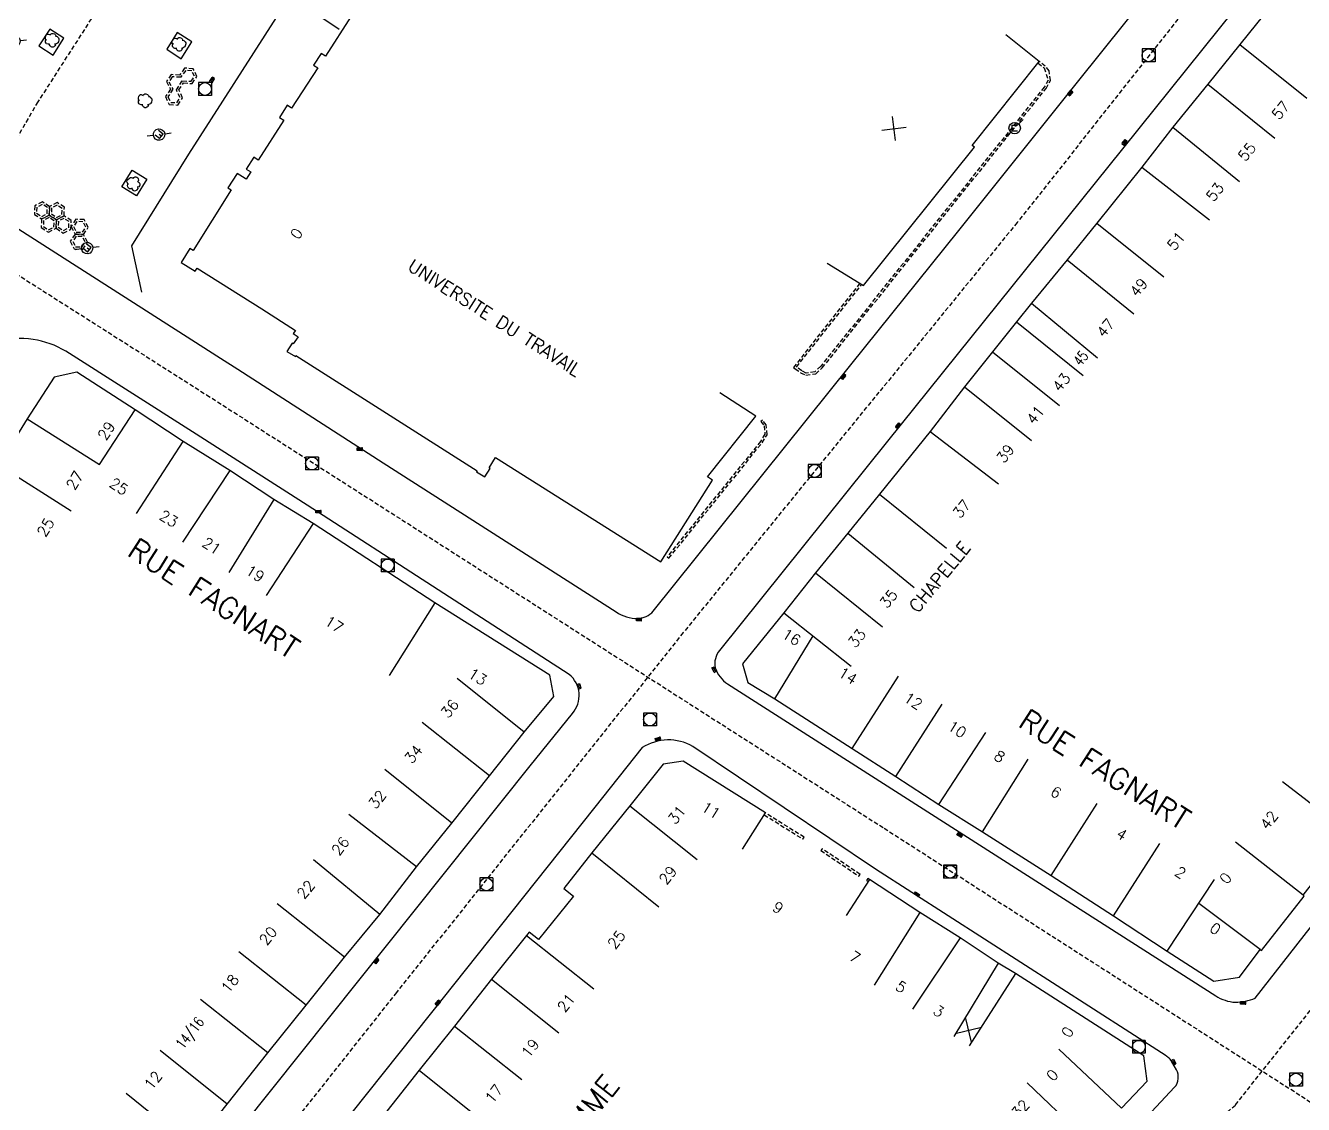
# Model space of a CAD drawing. Header units: millimetres. Extents: x 155000 to 156001, y 122000 to 123001.
# Drawn here: x 155497.6 to 155646.4, y 122702 to 122827.6 of the extents above; entities that cross this region are included whole.
import ezdxf
from ezdxf.enums import TextEntityAlignment as Align

# ---------------------------------------------------------------- set-up
doc = ezdxf.new("R2010")
doc.units = ezdxf.units.MM
doc.linetypes.add('DASHED', pattern=[0.75, 0.5, -0.25])
doc.layers.get('0').update_dxf_attribs({"linetype": 'CONTINUOUS'})
for name, color, linetype in [('W0001', 6, 'DASHED'), ('W0008', 7, 'CONTINUOUS'), ('W0100', 7, 'CONTINUOUS'), ('W0112', 1, 'DASHED'), ('W0300', 7, 'CONTINUOUS'), ('W0334', 7, 'CONTINUOUS'), ('W0400', 7, 'CONTINUOUS'), ('W0420', 7, 'CONTINUOUS'), ('W0471', 7, 'CONTINUOUS'), ('W0984', 7, 'CONTINUOUS'), ('W0989', 7, 'CONTINUOUS'), ('W0991', 7, 'CONTINUOUS'), ('W1102', 7, 'CONTINUOUS')]:
    doc.layers.add(name, color=color, linetype=linetype)
doc.styles.get("Standard").update_dxf_attribs({"font": 'romans.shx', "width": 0.85})

# ---------------------------------------------------------------- blocks, each defined once
blk = doc.blocks.new('t991o')
at = {"color": 0, "linetype": 'Continuous'}
for p, q in [((-1, 1), (1, -1)), ((-1, -1), (1, 1))]:
    blk.add_line(p, q, dxfattribs=at)
blk = doc.blocks.new('T471')
for p, q in [((-0.333334, 0.333334), (-0.333334, -0.333334)), ((-0.333334, 0.333334), (0.333334, 0.333334)), ((-0.333334, 0), (0, 0)), ((0.500001, 0.500001), (1.000002, 1.000002)), ((-0.500001, -0.500001), (-1.000002, -1.000002)), ((-0.333334, -0.333334), (0.333334, -0.333334))]:
    blk.add_line(p, q)
blk.add_ellipse((0, 0), major_axis=(0.471405, 0.471405), ratio=1, start_param=5.4977871438, end_param=11.780972451)
blk = doc.blocks.new('T400')
for p, q in [((-0.15, 0.3), (0.15, 0.3)), ((-0.15, -0.25), (-0.15, 0.3)), ((-0.15, 0.15), (0.15, 0.15)), ((-0.15, 0), (0.15, 0)), ((0.15, 0.3), (0.15, -0.25)), ((-0.15, -0.15), (0.15, -0.15)), ((-0.15, -0.25), (-0.15, -0.3)), ((-0.15, -0.3), (0.15, -0.3)), ((0.15, -0.3), (0.15, -0.25))]:
    blk.add_line(p, q)
blk = doc.blocks.new('T420')
for p, q in [((0.75, 0.75), (-0.75, 0.75)), ((-0.75, 0.75), (-0.75, -0.75)), ((0.75, 0.75), (0.75, -0.75)), ((0.75, -0.75), (-0.75, -0.75))]:
    blk.add_line(p, q)
blk.add_ellipse((0, 0), major_axis=(-0.53, 0.53), ratio=1, start_param=3.926991, end_param=10.210176)
blk = doc.blocks.new('T300')
for p, q in [((-0.8, 0.51), (-0.86, 0.34)), ((-0.86, 0.34), (-0.86, 0.17)), ((-0.86, 0.17), (-0.74, 0.06)), ((-0.69, 0.63), (-0.8, 0.51)), ((-0.8, -0.06), (-0.74, 0.06)), ((-0.74, 0.06), (-0.69, 0.11)), ((-0.57, 0.69), (-0.69, 0.63)), ((-0.46, 0.69), (-0.57, 0.69)), ((-0.29, 0.63), (-0.46, 0.69)), ((-0.29, 0.63), (-0.17, 0.74)), ((-0.23, 0.57), (-0.29, 0.63)), ((-0.17, 0.74), (-0.06, 0.8)), ((-0.06, 0.8), (0.06, 0.8)), ((0.06, 0.8), (0.23, 0.74)), ((0.23, 0.74), (0.34, 0.63)), ((0.34, 0.63), (0.4, 0.51)), ((0.46, 0.46), (0.34, 0.46)), ((0.4, 0.51), (0.4, 0.46)), ((0.57, 0.4), (0.46, 0.46)), ((0.57, 0.4), (0.69, 0.29)), ((0.69, 0.29), (0.74, 0.17)), ((0.74, 0.06), (0.69, -0.17)), ((0.74, 0.17), (0.74, 0.06)), ((-0.8, -0.17), (-0.8, -0.06)), ((-0.8, -0.23), (-0.8, -0.17)), ((-0.74, -0.34), (-0.8, -0.23)), ((-0.69, -0.4), (-0.74, -0.34)), ((-0.51, -0.46), (-0.69, -0.4)), ((-0.4, -0.46), (-0.51, -0.46)), ((-0.4, -0.46), (-0.34, -0.46)), ((-0.34, -0.46), (-0.34, -0.4)), ((-0.34, -0.51), (-0.34, -0.46)), ((-0.29, -0.63), (-0.34, -0.51)), ((-0.17, -0.74), (-0.29, -0.63)), ((-0.06, -0.8), (-0.17, -0.74)), ((0.06, -0.8), (-0.06, -0.8)), ((0.17, -0.74), (0.06, -0.8)), ((0.23, -0.69), (0.17, -0.74)), ((0.29, -0.46), (0.23, -0.46)), ((0.29, -0.63), (0.23, -0.69)), ((0.46, -0.4), (0.29, -0.46)), ((0.34, -0.51), (0.29, -0.63)), ((0.34, -0.51), (0.34, -0.46)), ((0.57, -0.34), (0.46, -0.4)), ((0.63, -0.29), (0.57, -0.34)), ((0.69, -0.17), (0.63, -0.29))]:
    blk.add_line(p, q)

msp = doc.modelspace()

# ---------------------------------------------------------------- linework, layer by layer
at = {"layer": 'W0001', "flags": 128}
msp.add_lwpolyline([(155443.33, 123000), (155441.02, 122975.96), (155428.77, 122852.29), (155428, 122843.03), (155492.5, 122801.28), (155518.68, 122784.63), (155518.68, 122784.63)], dxfattribs=at)
at = {"layer": 'W0001'}
for points in [[(155660.1, 122947.91), (155664.07, 122928.08), (155597.06, 122914.16), (155568.89, 122909.42), (155556.86, 122903.83), (155528.37, 122864.4), (155499.03, 122818.74), (155489.88, 122802.98)], [(155736.54, 122932.63), (155722.45, 122929.66), (155716.7, 122927.95), (155710.96, 122925.02), (155703.99, 122918.54), (155695.92, 122908.89), (155652.76, 122854.78), (155643.84, 122843.66), (155613.03, 122804.7), (155574.16, 122756.94), (155540.78, 122715.04), (155526.71, 122697.26), (155499.97, 122663.56), (155480.24, 122638.12), (155384.49, 122517.41)], [(155491.68, 122551.03), (155514.06, 122574.71), (155535.31, 122597.48), (155539.55, 122602.41), (155546.49, 122607.92), (155551.6, 122614.46), (155557.84, 122621.7), (155567.75, 122632.53), (155570.2, 122634.36), (155580.32, 122640.08), (155594.72, 122655.29), (155602.08, 122666.93), (155608.82, 122673.98), (155620.98, 122686.94), (155638.46, 122701.95), (155674.63, 122747.59), (155723.37, 122810.48), (155769.45, 122868.67), (155794.69, 122901.14)], [(155518.68, 122784.63), (155597.55, 122734.16), (155649.87, 122700.55), (155720.44, 122655.22)]]:
    msp.add_lwpolyline(points, dxfattribs=at)
at = {"layer": 'W0008', "flags": 128}
for points in [[(155446.88, 123000), (155445.69, 122988.04), (155444.78, 122978.4), (155441.1, 122941.41), (155435.89, 122888.27), (155431.7, 122846.67, 0.1646), (155432.14, 122844.64, 0.1068), (155432.93, 122843.84), (155477.64, 122814.78), (155481.38, 122813.79), (155520.31, 122788.92), (155520.31, 122788.92)], [(155520.31, 122788.92), (155522.31, 122787.63), (155539.24, 122776.72), (155566.35, 122759.36, 0.1586), (155568.87, 122758.59, 0.205), (155570.67, 122759.43), (155593.67, 122788.12), (155606.23, 122803.78), (155620.05, 122821.05), (155639.56, 122845.4, 0.2094), (155640, 122847.42, 0.1201), (155638.83, 122849.53), (155602.84, 122872.5), (155573.31, 122891.4), (155583.7, 122895.05), (155603.64, 122882.43), (155644.11, 122856.72, 0.1677), (155646.61, 122856.25, 0.1188)], [(155517.04, 122780.34), (155502.28, 122789.7, 0.1032), (155498.48, 122791.07, 0.0958), (155494.13, 122790.9, 0.1072), (155490.11, 122789.02, 0.0566), (155487.34, 122786.09), (155489.28, 122784.85), (155452.83, 122727.45), (155450.99, 122728.62), (155443.74, 122717.3, 0.0277), (155441.83, 122713.9, 0.0299), (155439.01, 122707.06, 0.0588), (155437.66, 122701.82, 0.1147), (155438.08, 122697.53, 0.0958), (155439.62, 122695.03, 0.0641), (155441.51, 122693.46), (155453, 122686.01), (155453, 122686.01)], [(155453, 122686.01), (155468.77, 122675.81), (155489.2, 122662.58, 0.1877), (155491.8, 122662.11, 0.1779), (155494.19, 122663.55), (155516.3, 122691.25), (155556.36, 122741.42), (155561.27, 122747.53, 0.423012), (155560.88, 122752.07), (155530.37, 122771.78), (155517.04, 122780.34)], [(155607.35, 122678.27), (155631.36, 122704, 0.1665), (155631.79, 122705, 0.1471), (155631.57, 122706.03), (155631.05, 122706.95, 0.0707), (155630.75, 122707.35, 0.0518), (155630.37, 122707.65), (155596.56, 122729.39), (155575.28, 122743.69, 0.281077), (155569.4, 122743.55), (155563.89, 122736.61), (155544.71, 122712.52), (155520.83, 122682.56)]]:
    msp.add_lwpolyline(points, format="xyb", dxfattribs=at)
msp.add_lwpolyline([(155652.54, 122840.82, 0.1214), (155649.8, 122841.9, 0.1067), (155648.58, 122841.7, 0.0539), (155647.65, 122841.15), (155625.3, 122813.27), (155597.92, 122779.22), (155578.37, 122754.87, 0.2153), (155577.87, 122752.83, 0.1566), (155579.33, 122750.96), (155603.07, 122735.8), (155636.15, 122714.65, 0.1339), (155638.43, 122713.9, 0.0834), (155640.74, 122714.37), (155672.32, 122754.78), (155708.79, 122801.43, 0.2202), (155709.1, 122803.56, 0.1958), (155707.9, 122805.44), (155678.91, 122823.97), (155660.23, 122835.9)], format="xyb", close=True, dxfattribs=at)
for points in [[(155534.1, 122827.18), (155528.7, 122830.82), (155528.1, 122830.68), (155516.57, 122812.65)], [(155516.57, 122812.65), (155509.93, 122802), (155511.09, 122796.58), (155511.09, 122796.58)], [(155510.5, 122807.8), (155508.81, 122808.85), (155510.02, 122810.8), (155511.71, 122809.75), (155510.5, 122807.8), (155510.5, 122807.8)]]:
    msp.add_lwpolyline(points, dxfattribs=at)
at = {"layer": 'W0100', "flags": 128}
for points in [[(155642.66, 122830.05), (155638.95, 122825.42), (155635.23, 122820.81), (155631.15, 122815.8), (155627.53, 122811.13), (155622.3, 122804.62), (155618.84, 122800.34), (155614.69, 122795.31), (155612.94, 122793.14), (155610.15, 122789.63), (155606.89, 122785.57), (155602.91, 122780.35), (155597.02, 122773.06), (155593.32, 122768.54), (155589.57, 122763.9), (155585.89, 122759.26), (155581.06, 122753.29), (155581.69, 122751.13), (155584.83, 122749.22), (155593.81, 122743.46), (155598.89, 122740.2), (155603.93, 122736.93), (155609, 122733.73), (155616.98, 122728.64), (155624.25, 122723.97), (155630.51, 122719.85), (155635.93, 122716.36), (155638.91, 122716.82), (155641.33, 122720.06), (155641.48, 122719.94), (155646.45, 122726.24), (155646.32, 122726.36), (155651.82, 122733.44)], [(155535.51, 122828.73), (155532.51, 122824.07), (155532, 122824.39), (155531.13, 122823.03), (155531.64, 122822.71), (155528.58, 122818.03), (155528.07, 122818.35), (155527.18, 122816.94), (155527.68, 122816.62), (155524.67, 122811.97), (155524.16, 122812.29), (155523.3, 122810.9), (155523.81, 122810.58), (155523.27, 122809.74), (155523.16, 122809.82)], [(155590.9, 122799.97), (155595.16, 122797.35), (155608.05, 122813.47), (155607.8, 122813.65), (155615.61, 122823.44), (155611.7, 122826.55)], [(155523.16, 122809.82), (155522.23, 122810.41), (155521.16, 122808.73), (155521.54, 122808.49), (155517.1, 122801.43), (155516.72, 122801.67), (155515.7, 122800.06), (155517.33, 122799.02), (155517.58, 122799.39), (155525.09, 122794.64), (155525.09, 122794.64)], [(155525.09, 122794.64), (155529.01, 122792.14), (155528.74, 122791.77), (155529.35, 122791.39), (155528.77, 122790.57), (155528.62, 122790.66), (155528.03, 122789.68), (155529.02, 122789.08), (155529.08, 122789.2), (155550.19, 122775.8), (155550.09, 122775.68), (155551.08, 122775.08), (155551.67, 122776.05), (155551.56, 122776.13), (155552.31, 122777.32), (155571.55, 122765.18), (155577.57, 122774.7), (155576.99, 122775.08), (155582.61, 122782.14), (155578.42, 122784.88)], [(155515.97, 122779.19), (155510.36, 122782.9), (155503.58, 122787.26), (155500.93, 122786.7), (155497.78, 122781.82), (155494.46, 122776.48), (155491, 122771), (155495.24, 122768.33), (155495.24, 122768.33)], [(155493.73, 122667.54), (155499.32, 122674.81), (155502.33, 122678.59), (155505.44, 122682.5), (155508.55, 122686.41), (155511.69, 122690.33), (155517.08, 122697), (155521.09, 122702.02), (155525.82, 122707.99), (155530.25, 122713.54), (155534.72, 122719.13), (155538.83, 122724.13), (155543.12, 122729.65), (155547.21, 122734.74), (155551.6, 122740.26), (155555.66, 122745.33), (155559.09, 122749.51), (155558.65, 122751.97), (155545.25, 122760.41), (155531.08, 122769.64), (155526.5, 122772.46), (155521.39, 122775.83), (155515.97, 122779.19)], [(155581.06, 122731.72), (155583.72, 122735.95), (155574.14, 122741.99), (155571.83, 122741.62), (155567.95, 122736.77), (155563.54, 122731.29), (155560.27, 122727.14), (155561.37, 122726.27), (155557.33, 122721.2), (155556.23, 122722.07), (155555.92, 122721.68), (155551.86, 122716.58), (155547.52, 122711.1), (155543.43, 122705.98), (155539.24, 122700.67), (155535.54, 122696.09), (155531.17, 122690.47), (155535.12, 122687.4)], [(155612.84, 122717.24), (155610.82, 122718.46), (155606.39, 122721.41), (155601.72, 122724.35), (155595.84, 122728.18), (155593.11, 122723.99)], [(155625.17, 122701.57), (155628.15, 122704.69), (155627.78, 122707.67), (155612.84, 122717.24)]]:
    msp.add_lwpolyline(points, dxfattribs=at)
at = {"layer": 'W0112'}
for p, q in [((155498.69, 122806.64), (155498.63, 122805.65)), ((155499.56, 122807.1), (155498.69, 122806.64)), ((155498.93, 122806.48), (155498.88, 122805.78)), ((155499.55, 122806.81), (155498.93, 122806.48)), ((155500.14, 122806.43), (155499.55, 122806.81)), ((155500.4, 122806.56), (155499.56, 122807.1)), ((155500.4, 122806.56), (155500.36, 122805.56)), ((155500.36, 122805.56), (155500.4, 122806.56)), ((155501.29, 122807.01), (155500.4, 122806.56)), ((155501.28, 122806.72), (155500.64, 122806.4)), ((155501.87, 122806.34), (155501.28, 122806.72)), ((155502.12, 122806.47), (155501.29, 122807.01)), ((155502.09, 122805.47), (155502.12, 122806.47)), ((155498.63, 122805.65), (155499.47, 122805.11)), ((155498.88, 122805.78), (155499.48, 122805.4)), ((155499.47, 122805.11), (155499.43, 122804.11)), ((155500.36, 122805.56), (155499.47, 122805.11)), ((155499.47, 122805.11), (155500.36, 122805.56)), ((155499.48, 122805.4), (155500.11, 122805.72)), ((155499.71, 122804.95), (155499.68, 122804.24)), ((155500.34, 122805.27), (155499.71, 122804.95)), ((155500.11, 122805.72), (155500.14, 122806.43)), ((155500.94, 122804.88), (155500.34, 122805.27)), ((155501.2, 122805.02), (155500.36, 122805.56)), ((155500.36, 122805.56), (155501.2, 122805.02)), ((155500.64, 122806.4), (155500.61, 122805.69)), ((155500.61, 122805.69), (155501.21, 122805.3)), ((155501.2, 122805.02), (155501.16, 122804.02)), ((155501.16, 122804.02), (155501.2, 122805.02)), ((155502.09, 122805.47), (155501.2, 122805.02)), ((155501.2, 122805.02), (155502.09, 122805.47)), ((155501.21, 122805.3), (155501.84, 122805.63)), ((155502.07, 122805.18), (155501.44, 122804.86)), ((155501.84, 122805.63), (155501.87, 122806.34)), ((155502.67, 122804.8), (155502.07, 122805.18)), ((155502.93, 122804.93), (155502.09, 122805.47)), ((155503.44, 122805.07), (155502.9, 122804.23)), ((155504.44, 122805.03), (155503.44, 122805.07)), ((155504.91, 122804.14), (155504.44, 122805.03)), ((155499.43, 122804.11), (155500.27, 122803.56)), ((155499.68, 122804.24), (155500.28, 122803.85)), ((155500.27, 122803.56), (155501.16, 122804.02)), ((155500.28, 122803.85), (155500.91, 122804.17)), ((155500.91, 122804.17), (155500.94, 122804.88)), ((155501.16, 122804.02), (155502, 122803.47)), ((155501.44, 122804.86), (155501.41, 122804.15)), ((155501.41, 122804.15), (155502.01, 122803.76)), ((155502, 122803.47), (155502.87, 122803.92)), ((155502.01, 122803.76), (155502.63, 122804.08)), ((155502.63, 122804.08), (155502.67, 122804.8)), ((155502.87, 122803.92), (155502.93, 122804.93)), ((155502.9, 122804.23), (155503.36, 122803.35)), ((155503.58, 122804.82), (155503.19, 122804.22)), ((155503.19, 122804.22), (155503.51, 122803.59)), ((155503.51, 122803.59), (155504.23, 122803.56)), ((155504.29, 122804.79), (155503.58, 122804.82)), ((155504.23, 122803.56), (155504.62, 122804.16)), ((155504.62, 122804.16), (155504.29, 122804.79)), ((155504.36, 122803.31), (155504.91, 122804.14)), ((155503.36, 122803.35), (155502.81, 122802.51)), ((155502.81, 122802.51), (155503.28, 122801.63)), ((155503.49, 122803.09), (155503.1, 122802.5)), ((155503.1, 122802.5), (155503.43, 122801.87)), ((155503.36, 122803.35), (155504.36, 122803.31)), ((155504.36, 122803.31), (155503.36, 122803.35)), ((155504.2, 122803.06), (155503.49, 122803.09)), ((155504.14, 122801.84), (155504.53, 122802.43)), ((155504.53, 122802.43), (155504.2, 122803.06)), ((155504.27, 122801.58), (155504.82, 122802.42)), ((155504.82, 122802.42), (155504.36, 122803.31)), ((155503.28, 122801.63), (155504.27, 122801.58)), ((155503.43, 122801.87), (155504.14, 122801.84))]:
    msp.add_line(p, q, dxfattribs=at)
for points in [[(155594.71, 122797.62), (155587.01, 122787.83), (155587.2, 122787.67), (155587.83, 122787.21), (155588.45, 122786.91), (155589.58, 122787.08), (155590.35, 122787.78), (155616.4, 122820.32), (155616.9, 122821.24), (155616.77, 122822.36), (155616.31, 122822.9), (155615.61, 122823.44)], [(155615.46, 122823.24), (155616.16, 122822.7), (155616.64, 122821.29), (155616.19, 122820.46), (155590.16, 122787.95), (155589.47, 122787.31), (155588.49, 122787.17), (155587.96, 122787.43), (155587.36, 122787.87), (155594.93, 122797.49)], [(155583.59, 122735.73), (155588.09, 122732.9), (155588.23, 122733.11), (155583.72, 122735.95)], [(155595.84, 122728.18), (155595.64, 122728.3), (155595.51, 122728.09), (155595.71, 122727.97)]]:
    msp.add_lwpolyline(points, dxfattribs=at)
for points in [[(155517.12, 122822.61), (155516.12, 122822.67), (155515.54, 122821.86), (155514.55, 122821.93), (155514.01, 122821.11), (155514.47, 122820.22), (155513.89, 122819.36), (155514.33, 122818.45), (155515.33, 122818.38), (155515.89, 122819.23), (155515.45, 122820.13), (155515.99, 122820.95), (155517, 122820.88), (155517.55, 122821.71)], [(155516.96, 122822.37), (155516.25, 122822.41), (155515.67, 122821.61), (155514.68, 122821.67), (155514.3, 122821.09), (155514.76, 122820.21), (155514.18, 122819.34), (155514.5, 122818.69), (155515.2, 122818.64), (155515.6, 122819.25), (155515.16, 122820.15), (155515.86, 122821.21), (155516.87, 122821.14), (155517.27, 122821.73)], [(155572.49, 122765.61), (155583.36, 122779.06), (155583.92, 122779.99), (155583.83, 122781.12), (155583.37, 122781.69), (155583.18, 122781.53), (155583.58, 122781.02), (155583.66, 122780.05), (155583.16, 122779.21), (155572.3, 122765.77)], [(155590.19, 122731.57), (155594.62, 122728.58), (155594.76, 122728.79), (155590.33, 122731.77)]]:
    msp.add_lwpolyline(points, close=True, dxfattribs=at)
at = {"layer": 'W0334', "flags": 128}
for points in [[(155499.14, 122825.28), (155500.83, 122824.17), (155502.07, 122826.15), (155500.43, 122827.21)], [(155515.26, 122826.83), (155514.04, 122824.88), (155515.71, 122823.75), (155516.96, 122825.73)]]:
    msp.add_lwpolyline(points, close=True, dxfattribs=at)
at = {"layer": 'W1102'}
for p, q in [((155638.95, 122825.42), (155646.76, 122819.17)), ((155635.23, 122820.81), (155643.02, 122814.53)), ((155631.15, 122815.8), (155638.9, 122809.48)), ((155627.53, 122811.13), (155635.43, 122805)), ((155622.3, 122804.62), (155630.09, 122798.36)), ((155618.84, 122800.34), (155626.61, 122794.05)), ((155614.69, 122795.31), (155622.4, 122788.95)), ((155612.94, 122793.14), (155620.73, 122786.87)), ((155610.15, 122789.63), (155617.96, 122783.4)), ((155606.89, 122785.57), (155614.7, 122779.32)), ((155602.91, 122780.35), (155610.86, 122774.28)), ((155521.39, 122775.83), (155515.89, 122767.47)), ((155526.5, 122772.46), (155521.25, 122763.95)), ((155597.02, 122773.06), (155604.8, 122766.78)), ((155531.08, 122769.64), (155525.62, 122761.26)), ((155593.32, 122768.54), (155601.06, 122762.21)), ((155589.57, 122763.9), (155597.35, 122757.62)), ((155545.25, 122760.41), (155539.92, 122751.95)), ((155585.89, 122759.26), (155593.71, 122753.04)), ((155584.83, 122749.22), (155589.3, 122756.55)), ((155555.66, 122745.33), (155547.84, 122751.58)), ((155593.81, 122743.46), (155599.2, 122751.88)), ((155598.89, 122740.2), (155604.29, 122748.62)), ((155551.6, 122740.26), (155543.78, 122746.49)), ((155603.93, 122736.93), (155609.38, 122745.31)), ((155547.21, 122734.74), (155539.42, 122741.01)), ((155609, 122733.73), (155614.33, 122742.19)), ((155651.82, 122733.44), (155643.92, 122739.57)), ((155567.95, 122736.77), (155575.78, 122730.54)), ((155616.98, 122728.64), (155622.36, 122737.06)), ((155543.12, 122729.65), (155535.22, 122735.78)), ((155624.25, 122723.97), (155629.65, 122732.38)), ((155646.32, 122726.36), (155638.46, 122732.55)), ((155563.54, 122731.29), (155571.33, 122725.02)), ((155538.83, 122724.13), (155531.12, 122730.49)), ((155630.51, 122719.85), (155636.01, 122728.2)), ((155534.72, 122719.13), (155526.9, 122725.37)), ((155641.33, 122720.06), (155634.17, 122725.4)), ((155601.72, 122724.35), (155596.4, 122715.89)), ((155555.92, 122721.68), (155563.75, 122715.47)), ((155606.39, 122721.41), (155600.85, 122713.09)), ((155530.25, 122713.54), (155522.44, 122719.78)), ((155610.82, 122718.46), (155605.66, 122709.9)), ((155612.84, 122717.24), (155607.45, 122708.82)), ((155551.86, 122716.58), (155559.69, 122710.35)), ((155525.82, 122707.99), (155517.98, 122714.2)), ((155547.52, 122711.1), (155555.36, 122704.89)), ((155521.09, 122702.02), (155513.28, 122708.26)), ((155625.17, 122701.57), (155617.89, 122708.43)), ((155543.43, 122705.98), (155551.24, 122699.74)), ((155621.44, 122697.62), (155614.2, 122704.52)), ((155517.08, 122697), (155509.3, 122703.29))]:
    msp.add_line(p, q, dxfattribs=at)
at = {"layer": 'W1102', "flags": 128}
for points in [[(155506.2, 122776.5), (155510.36, 122782.9), (155510.36, 122782.9)], [(155497.78, 122781.82), (155506.2, 122776.5)], [(155510.51, 122770.81), (155515.97, 122779.19), (155515.97, 122779.19)], [(155494.46, 122776.48), (155502.91, 122771.14), (155502.91, 122771.14)]]:
    msp.add_lwpolyline(points, dxfattribs=at)

# ---------------------------------------------------------------- block references
at = {"layer": 'W0300'}
for p in [(155500.74, 122825.91), (155515.51, 122825.44), (155511.56, 122818.87)]:
    msp.add_blockref('T300', p, dxfattribs=at)
at = {"layer": 'W0300', "rotation": 142.5706}
msp.add_blockref('T300', (155510.13, 122809.31), dxfattribs=at)
at = {"layer": 'W0400'}
for p, rotation in [((155519.32, 122821.3), 148.3099000441578), ((155619.22, 122819.78), 321.0204206193351), ((155625.53, 122814.03), 317.7250146056169), ((155592.77, 122786.75), 141.2186380984334), ((155599.17, 122781.03), 320.6487971148704), ((155536.51, 122778.3), 90), ((155531.7, 122771.03), 90), ((155569.01, 122758.48), 90), ((155577.77, 122752.64), 25.91726699410395), ((155562.03, 122750.7), 18.23164083024241), ((155571.21, 122744.55), 105.3642349817461), ((155606.33, 122733.37), 56.64235217521828), ((155601.36, 122726.47), 54.81321253909258), ((155538.43, 122718.71), 141.9462977553157), ((155545.59, 122713.82), 141.6278701435132), ((155639.34, 122713.83), 90), ((155631.24, 122706.93), 28.80576331522141)]:
    msp.add_blockref('T400', p, dxfattribs=dict(at, rotation=rotation))
at = {"layer": 'W0420'}
for p in [(155628.33, 122824.16), (155518.49, 122820.25), (155530.95, 122776.64), (155589.46, 122775.77), (155539.75, 122764.76), (155570.29, 122746.83), (155605.22, 122729.1), (155605.24, 122729.09), (155551.25, 122727.64), (155627.19, 122708.71), (155645.48, 122704.88)]:
    msp.add_blockref('T420', p, dxfattribs=at)
at = {"layer": 'W0471', "rotation": 142.5706}
for p in [(155496.31, 122825.79), (155513.15, 122814.94), (155504.77, 122801.72)]:
    msp.add_blockref('T471', p, dxfattribs=at)
at = {"layer": 'W0471'}
msp.add_blockref('T471', (155612.74, 122815.69), dxfattribs=at)
at = {"layer": 'W0991'}
for p, rotation in [((155598.7, 122815.64), 51.89399112203819), ((155607.35, 122710.62), 328.8856619353672)]:
    msp.add_blockref('t991o', p, dxfattribs=dict(at, rotation=rotation))

# ---------------------------------------------------------------- texts
at = {"layer": 'W0984'}
for s, rotation, p in [('UNIVERSITE DU TRAVAIL', 327.4876, (155552.21, 122793.6)), ('CHAPELLE', 50.6869, (155604.02, 122763.44))]:
    msp.add_text(s, height=1.5, rotation=rotation, dxfattribs=at).set_placement(p, align=Align.MIDDLE)
at = {"layer": 'W0989'}
for s, rotation, p in [('RUE FAGNART', 327.2857, (155519.51, 122760.91)), ('RUE FAGNART', 327.2857, (155623.21, 122741.01)), ('RUE ZENOBE GRAMME', 51.3729, (155554.4, 122690.55))]:
    msp.add_text(s, height=2.5, rotation=rotation, dxfattribs=at).set_placement(p, align=Align.MIDDLE)
at = {"layer": 'W0991'}
for s, rotation, p in [('57', 51.1467, (155643.71, 122817.78)), ('55', 50.8157, (155639.78, 122812.93)), ('53', 52.2064, (155636.06, 122808.26)), ('0', 56.9919, (155529.15, 122803.41)), ('51', 51.2138, (155631.54, 122802.55)), ('49', 51.0286, (155627.18, 122797.14)), ('47', 50.4985, (155623.32, 122792.42)), ('43', 51.4304, (155618.19, 122786.09)), ('41', 51.2976, (155615.15, 122782.29)), ('29', 57.1797, (155507.01, 122780.45)), ('39', 52.6651, (155611.66, 122777.8)), ('27', 58.0823, (155503.33, 122774.66)), ('25', 326.484, (155508.47, 122773.96)), ('37', 51.0578, (155606.57, 122771.36)), ('23', 328.4802, (155514.28, 122770.22)), ('25', 57.8217, (155499.93, 122769.21)), ('21', 326.646, (155519.27, 122767.04)), ('19', 328.3437, (155524.33, 122763.82)), ('35', 51.1045, (155598.06, 122760.88)), ('17', 326.9177, (155533.52, 122757.9)), ('33', 51.4918, (155594.38, 122756.29)), ('16', 328.6232, (155586.77, 122756.42)), ('13', 327.8031, (155550.23, 122751.81)), ('14', 327.3542, (155593.33, 122751.92)), ('36', 51.3822, (155546.99, 122748.1)), ('12', 327.2878, (155600.94, 122748.98)), ('10', 326.9856, (155606.04, 122745.69)), ('34', 51.4754, (155542.76, 122742.8)), ('8', 327.7904, (155610.99, 122742.52)), ('32', 51.2094, (155538.54, 122737.52)), ('6', 327.4499, (155617.56, 122738.35)), ('31', 51.4867, (155573.42, 122735.72)), ('11', 327.7878, (155577.39, 122736.26)), ('42', 52.1898, (155642.35, 122735.11)), ('4', 327.2653, (155625.21, 122733.45)), ('26', 52.1911, (155534.26, 122732.1)), ('29', 51.1845, (155572.37, 122728.7)), ('2', 326.6636, (155632.05, 122729.01)), ('22', 50.5152, (155530.22, 122727.04)), ('0', 51.7638, (155637.29, 122728.35)), ('9', 327.3503, (155585.2, 122724.91)), ('20', 51.4159, (155525.84, 122721.64)), ('25', 51.5708, (155566.39, 122721.2)), ('0', 327.223, (155636.1, 122722.46)), ('7', 326.9077, (155594.14, 122719.14)), ('18', 51.3609, (155521.4, 122716.07)), ('5', 327.8219, (155599.53, 122715.69)), ('21', 51.5153, (155560.54, 122713.84)), ('3', 326.3186, (155603.9, 122712.86)), ('0', 56.4952, (155618.89, 122710.42)), ('19', 51.5987, (155556.35, 122708.56)), ('12', 51.3621, (155512.45, 122704.82)), ('0', 46.7124, (155617.12, 122705.42)), ('17', 51.3683, (155552.12, 122703.24)), ('32', 46.373, (155613.4, 122701.5))]:
    msp.add_text(s, height=1.25, rotation=rotation, dxfattribs=at).set_placement(p, align=Align.MIDDLE)
at = {"layer": 'W0991', "width": 0.75}
for s, rotation, p in [('45', 51.1641, (155620.43, 122788.89)), ('14/16', 51.6435, (155516.79, 122710.28))]:
    msp.add_text(s, height=1.25, rotation=rotation, dxfattribs=at).set_placement(p, align=Align.MIDDLE)

doc.saveas('drawing.dxf')
